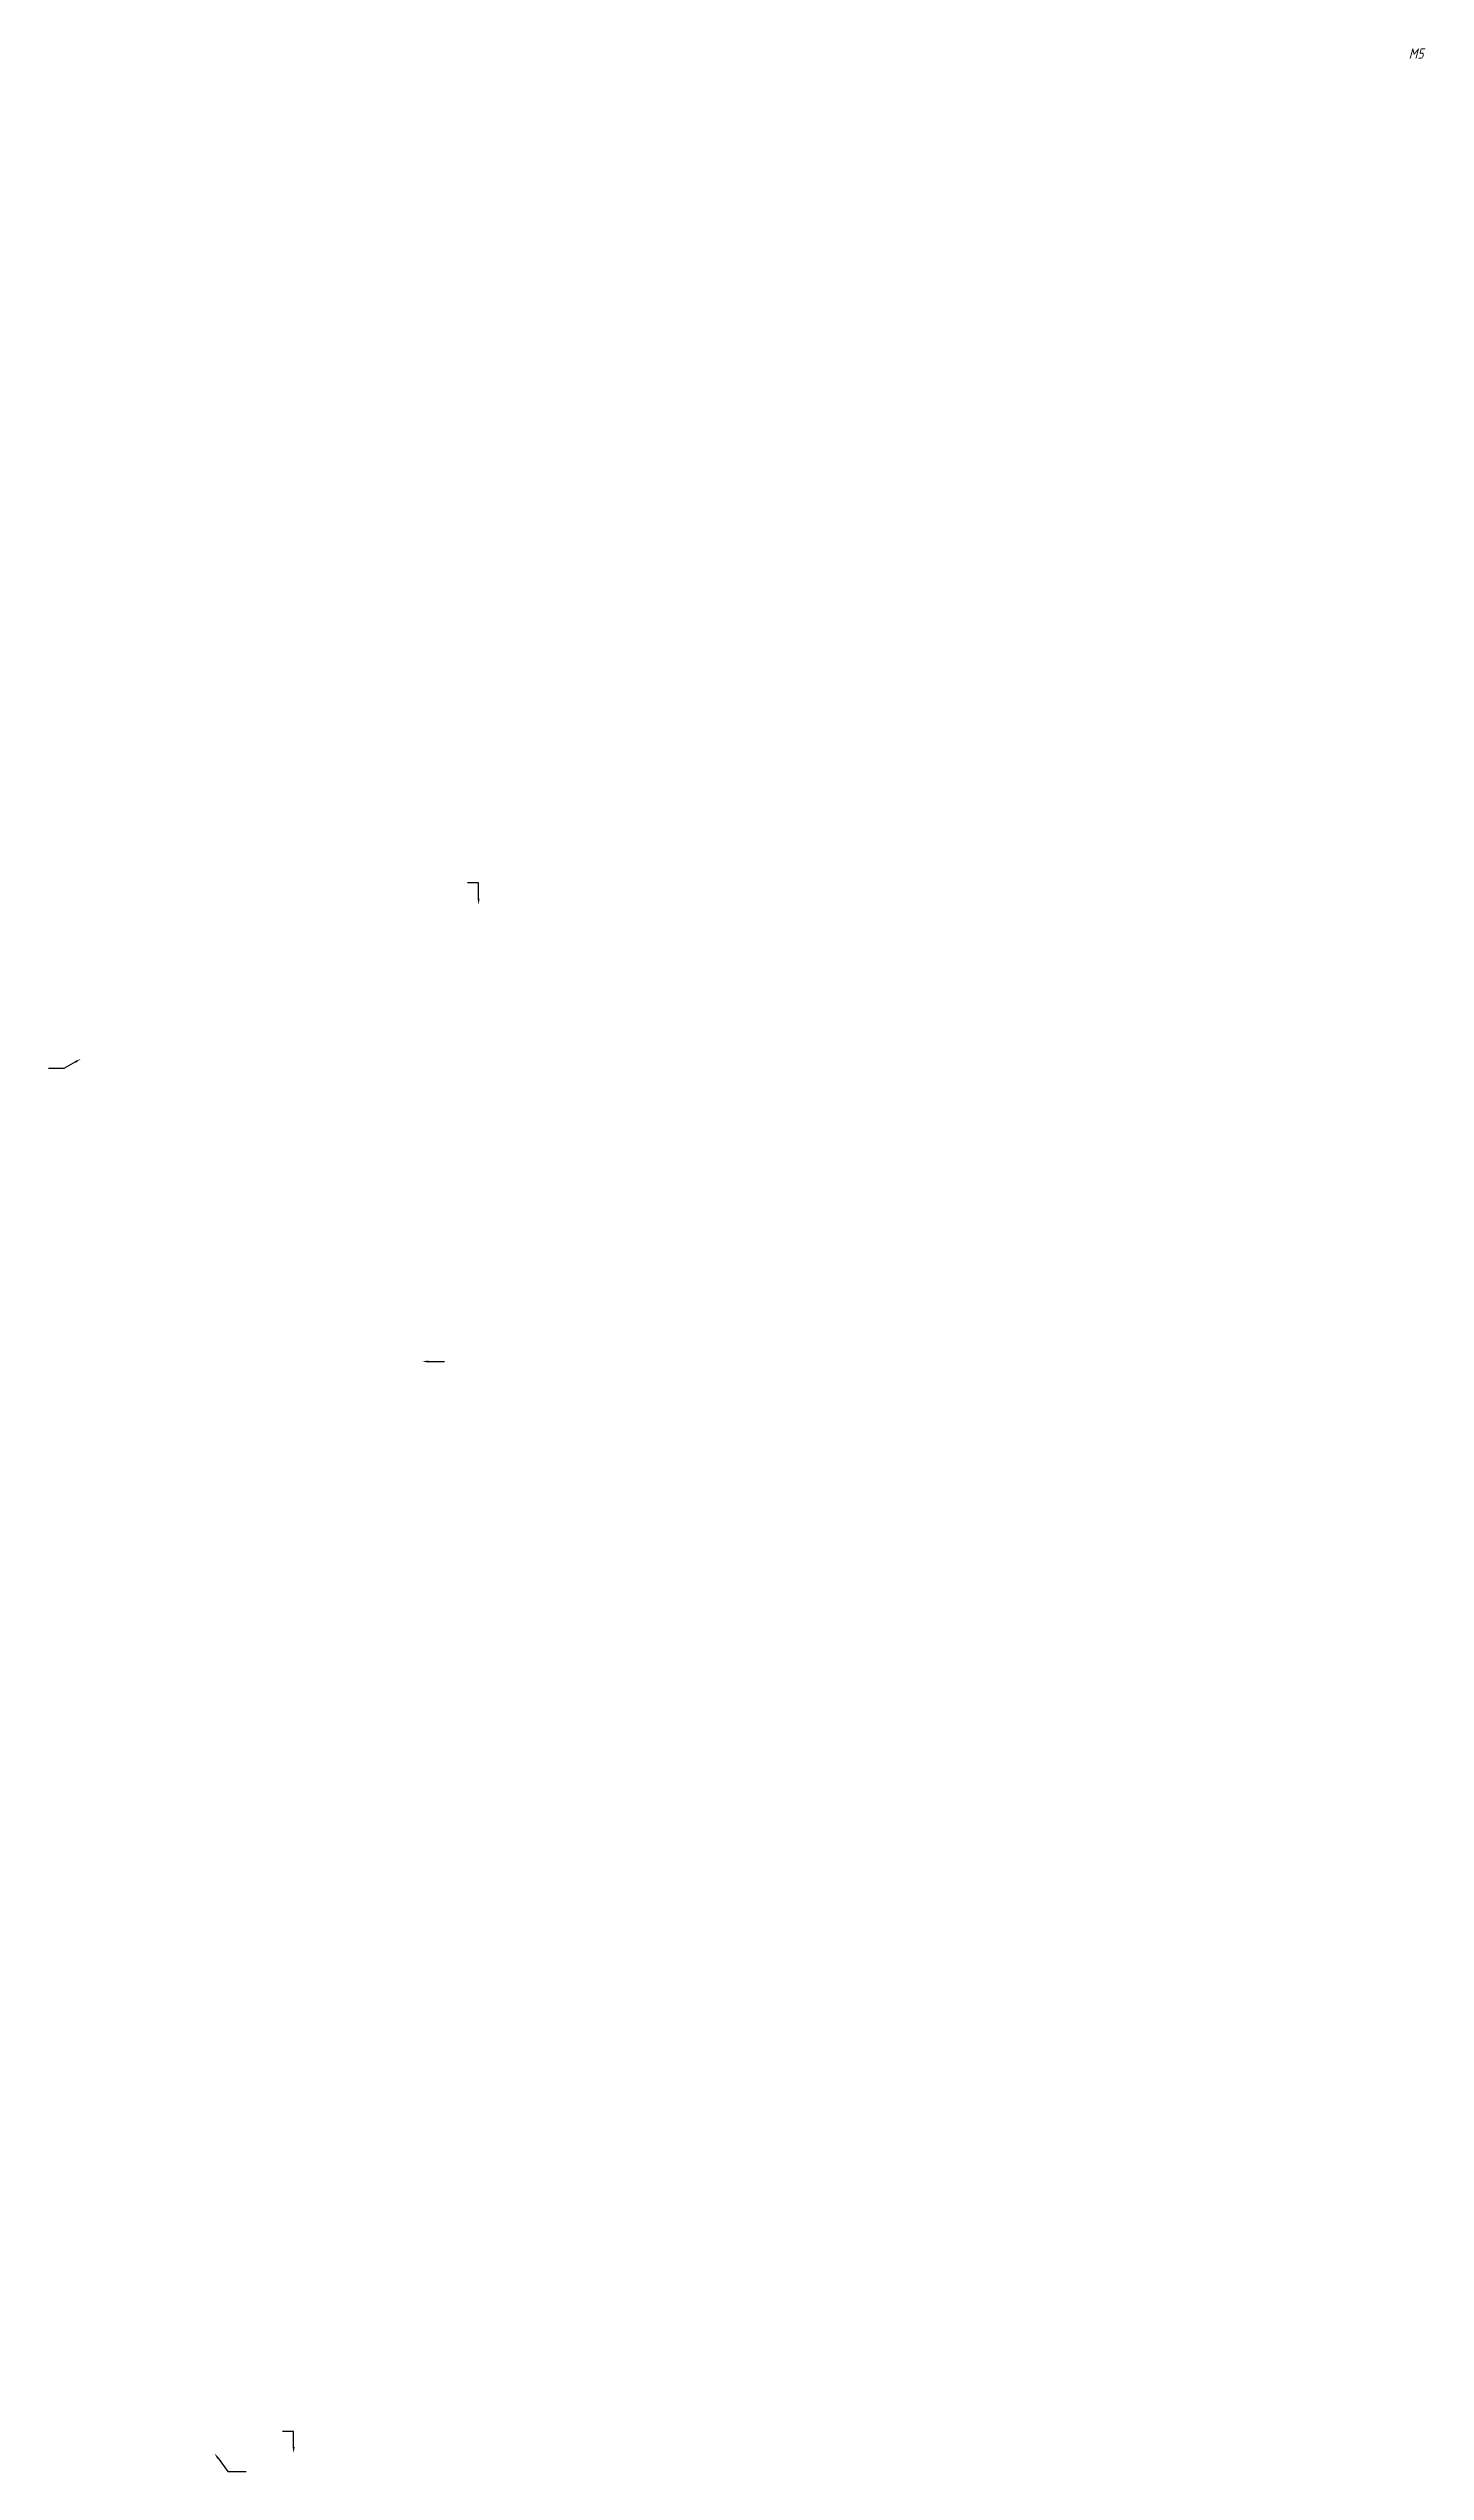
# Model space of a CAD drawing. Header units: millimetres. Extents: x 579 to 4020, y 235 to 1416.
# Drawn here: x 3349 to 4020, y 235 to 1416 of the extents above; entities that cross this region are included whole.
import ezdxf
from ezdxf import colors
from ezdxf.entities.mleader import LeaderData, LeaderLine
from ezdxf.math import Vec2, Vec3

# ---------------------------------------------------------------- set-up
doc = ezdxf.new("R2010")
doc.units = ezdxf.units.MM
doc.header["$LTSCALE"] = 0.3
doc.layers.add('尺寸标注', color=7, linetype='Continuous', lineweight=25)
doc.layers.add('细实线', color=7, linetype='Continuous', lineweight=25)
doc.styles.add('数字样式', font='gbeitc.shx', dxfattribs={"height": 5, "bigfont": 'gbcbig.shx'})

msp = doc.modelspace()

# ---------------------------------------------------------------- texts
at = {"layer": '细实线', "ltscale": 0.3, "insert": (4015.7731, 1413.08562), "char_height": 5, "width": 50, "attachment_point": 5, "style": '数字样式'}
msp.add_mtext('M5', dxfattribs=at)

# ---------------------------------------------------------------- leaders
at = {"layer": '尺寸标注'}
ml = msp.add_multileader_mtext('Standard', dxfattribs=at)
ml.set_content('', color=256, style='数字样式')
ml.set_leader_properties()
ml.build(insert=Vec2(0, 0))
ml.multileader.update_dxf_attribs({"text_left_attachment_type": 8, "text_right_attachment_type": 8, "dogleg_length": 2, "arrow_head_size": 3})
ctx = ml.context
ctx.base_point, ctx.char_height, ctx.arrow_head_size, ctx.landing_gap_size, ctx.plane_origin = Vec3(3349.13406, 918.41176), 3.5, 3, 0, Vec3(3364.89983, 923.1189)
ctx.left_attachment, ctx.right_attachment, ctx.text_align_type = 8, 8, 2
notes = []
notes.append((ctx, [(0, (1, 1, 0), (3356.6069, 918.41176), (-1, 0), 7.47284, [(0, [(3364.89983, 923.1189)], 0, [])])]))
ctx.mtext.insert, ctx.mtext.alignment, ctx.mtext.flow_direction = Vec3(3349.13406, 921.91176), 3, 5
at = {"layer": '尺寸标注', "ltscale": 0.3}
ml = msp.add_multileader_mtext('Standard', dxfattribs=at)
ml.set_content('', color=256, style='数字样式')
ml.set_leader_properties()
ml.build(insert=Vec2(0, 0))
ml.multileader.update_dxf_attribs({"text_left_attachment_type": 8, "text_right_attachment_type": 8, "dogleg_length": 2, "arrow_head_size": 3})
ctx = ml.context
ctx.base_point, ctx.char_height, ctx.arrow_head_size, ctx.landing_gap_size, ctx.plane_origin = Vec3(3542.21446, 775.62308), 3.5, 3, 0, Vec3(3531.24908, 775.62308)
ctx.left_attachment, ctx.right_attachment = 8, 8
notes.append((ctx, [(0, (1, 1, 0), (3539.75734, 775.62308), (1, 0), 2.45713, [(0, [(3531.24908, 775.62308)], 0, [])])]))
ctx.mtext.insert, ctx.mtext.flow_direction = Vec3(3542.21446, 779.12308), 5
at = {"layer": '细实线', "ltscale": 0.3}
ml = msp.add_multileader_mtext('Standard', dxfattribs=at)
ml.set_content('', color=256, style='数字样式')
ml.set_leader_properties()
ml.build(insert=Vec2(0, 0))
ml.multileader.update_dxf_attribs({"text_left_attachment_type": 8, "text_right_attachment_type": 8, "dogleg_length": 2, "arrow_head_size": 3})
ctx = ml.context
ctx.base_point, ctx.char_height, ctx.arrow_head_size, ctx.landing_gap_size, ctx.plane_origin = Vec3(3553.35151, 1008.87451), 3.5, 3, 0, Vec3(3558.80737, 998.25553)
ctx.left_attachment, ctx.right_attachment = 8, 8
notes.append((ctx, [(0, (1, 1, 0), (3558.80737, 1008.87451), (-1, 0), 5.45586, [(0, [(3558.80737, 998.25553)], 0, [])])]))
ctx.mtext.insert, ctx.mtext.flow_direction = Vec3(3553.35151, 1012.37451), 5
ml = msp.add_multileader_mtext('Standard', dxfattribs=at)
ml.set_content('', color=256, style='数字样式')
ml.set_leader_properties()
ml.build(insert=Vec2(0, 0))
ml.multileader.update_dxf_attribs({"text_left_attachment_type": 8, "text_right_attachment_type": 8, "dogleg_length": 2, "arrow_head_size": 3})
ctx = ml.context
ctx.base_point, ctx.char_height, ctx.arrow_head_size, ctx.landing_gap_size, ctx.plane_origin = Vec3(3463.18831, 254.15345), 3.5, 3, 0, Vec3(3468.64417, 243.53447)
ctx.left_attachment, ctx.right_attachment = 8, 8
notes.append((ctx, [(0, (1, 1, 0), (3468.64417, 254.15345), (-1, 0), 5.45586, [(0, [(3468.64417, 243.53447)], 0, [])])]))
ctx.mtext.insert, ctx.mtext.flow_direction = Vec3(3463.18831, 257.65345), 5
at = {"layer": '细实线', "lineweight": 15, "ltscale": 0.3}
ml = msp.add_multileader_mtext('Standard', dxfattribs=at)
ml.set_content('', color=256, style='数字样式')
ml.set_leader_properties()
ml.build(insert=Vec2(0, 0))
ml.multileader.update_dxf_attribs({"text_left_attachment_type": 8, "text_right_attachment_type": 8, "dogleg_length": 2, "arrow_head_size": 3})
ctx = ml.context
ctx.base_point, ctx.char_height, ctx.arrow_head_size, ctx.landing_gap_size, ctx.plane_origin = Vec3(3445.50735, 234.62364), 3.5, 3, 0, Vec3(3430.04353, 243.53447)
ctx.left_attachment, ctx.right_attachment = 8, 8
notes.append((ctx, [(0, (1, 1, 0), (3436.60836, 234.62364), (1, 0), 8.89899, [(0, [(3430.04353, 243.53447)], 0, [])])]))
ctx.mtext.insert, ctx.mtext.flow_direction = Vec3(3445.50735, 238.12364), 5
for ctx, leaders in notes:
    for number, flags, end, landing, length, lines in leaders:
        leader = LeaderData()
        leader.index, (leader.has_last_leader_line, leader.has_dogleg_vector, leader.attachment_direction) = number, flags
        leader.last_leader_point, leader.dogleg_vector, leader.dogleg_length = Vec3(end), Vec3(landing), length
        for number, points, colour, breaks in lines:
            line = LeaderLine()
            line.index, line.vertices, line.color, line.breaks = number, Vec3.list(points), colors.encode_raw_color(colour), breaks
            leader.lines.append(line)
        ctx.leaders.append(leader)

doc.saveas('drawing.dxf')
